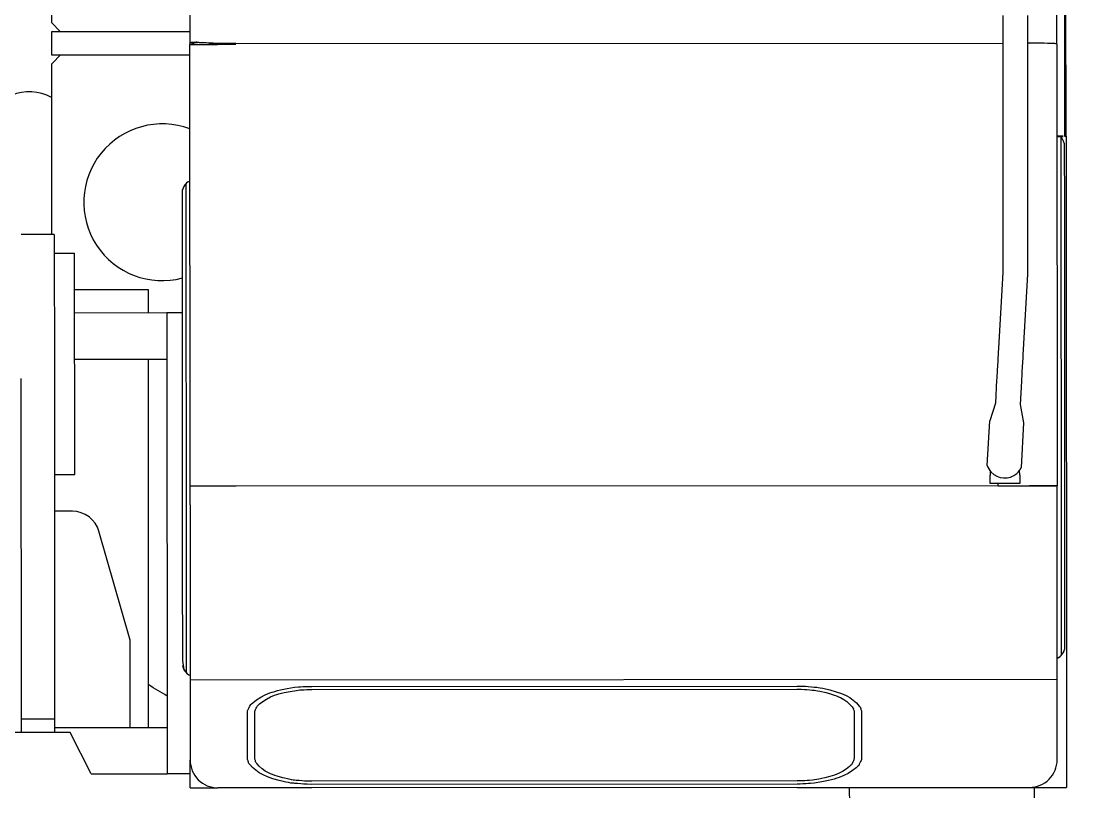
# Model space of a CAD drawing. Header units: millimetres. Extents: x -2078669 to -1085629, y -5987148 to 310365.
# Drawn here: x -1675435 to -1674278, y -653122 to -652287 of the extents above; entities that cross this region are included whole.
import ezdxf

# ---------------------------------------------------------------- set-up
doc = ezdxf.new("R2010")
doc.units = ezdxf.units.MM
doc.header["$LTSCALE"] = 500
doc.layers.add('D-BYP-STR8', color=5, linetype='Continuous', lineweight=25)
doc.layers.add('D-BYP-STRB', color=5, linetype='Continuous', lineweight=25)

msp = doc.modelspace()

# ---------------------------------------------------------------- linework, layer by layer
at = {"layer": 'D-BYP-STR8'}
msp.add_circle((-1675490.1, -653805.4), 16000, dxfattribs=at)
at = {"layer": 'D-BYP-STRB', "linetype": 'Continuous'}
for p, q in [((-1674304.9, -651450.9), (-1674304.4, -652406.5)), ((-1674302.8, -652406.5), (-1674303.3, -651450.9)), ((-1675253.3, -651474.7), (-1675252.8, -652311)), ((-1674312.8, -652311.6), (-1674313.3, -651475.3)), ((-1675402.9, -652182.6), (-1675402.8, -652288.3)), ((-1675392.8, -652298.3), (-1675402.8, -652288.3)), ((-1674371.4, -652280.5), (-1674371.4, -652306.1)), ((-1674344.2, -652306.1), (-1674344.2, -652280.5)), ((-1675252.8, -652298.2), (-1675402.8, -652298.3)), ((-1675402.8, -652298.3), (-1675402.8, -652323.3)), ((-1675252.8, -652311), (-1675252.3, -652310.4)), ((-1675252.8, -652311), (-1675252.8, -652312.2)), ((-1675252.5, -652791.2), (-1675252.8, -652312.2)), ((-1675252.8, -652312.2), (-1675222.8, -652312.2)), ((-1675252.3, -652310.4), (-1675251.7, -652310)), ((-1675251.7, -652310), (-1675251, -652309.7)), ((-1675251, -652309.7), (-1675250.2, -652309.5)), ((-1675250, -652310.8), (-1675250.5, -652311)), ((-1675250.5, -652312.2), (-1675250.5, -652311)), ((-1675248.5, -652311.8), (-1675250.5, -652311.8)), ((-1675250.2, -652309.5), (-1675249, -652309.4)), ((-1675249.4, -652310.6), (-1675250, -652310.8)), ((-1675248.7, -652310.4), (-1675249.4, -652310.6)), ((-1675249, -652309.4), (-1675247.6, -652309.4)), ((-1675248.1, -652310.2), (-1675248.7, -652310.4)), ((-1675248.5, -652312.2), (-1675248.5, -652311.8)), ((-1675245.7, -652312.2), (-1675248.5, -652312.2)), ((-1675247.4, -652310.1), (-1675248.1, -652310.2)), ((-1675247.6, -652309.4), (-1675245.8, -652309.5)), ((-1675246.8, -652309.9), (-1675247.4, -652310.1)), ((-1675246.2, -652309.7), (-1675246.8, -652309.9)), ((-1675245.8, -652309.6), (-1675246.2, -652309.7)), ((-1675245.2, -652309.4), (-1675245.8, -652309.6)), ((-1675245.8, -652309.5), (-1675243.1, -652309.7)), ((-1675244.5, -652312.2), (-1675245.7, -652312.2)), ((-1675245.7, -652312.2), (-1675245.7, -652312.2)), ((-1675245.7, -652312.2), (-1675245.7, -652312.2)), ((-1675245.7, -652312.2), (-1675245.7, -652312.2)), ((-1675245.7, -652312.2), (-1675245.7, -652312.2)), ((-1675245.7, -652312.2), (-1675245.7, -652312.2)), ((-1675245.7, -652312.2), (-1675245.7, -652312.2)), ((-1675245.7, -652312.2), (-1675245.7, -652312.2)), ((-1675245.7, -652312.2), (-1675245.7, -652312.2)), ((-1675245.7, -652312.2), (-1675245.7, -652312.2)), ((-1675245.7, -652312.2), (-1675245.7, -652312.2)), ((-1675245.7, -652312.2), (-1675245.7, -652312.2)), ((-1675245.7, -652312.2), (-1675245.7, -652312.2)), ((-1675245.7, -652312.2), (-1675245.7, -652312.2)), ((-1675245.7, -652312.2), (-1675245.7, -652312.2)), ((-1675245.7, -652312.2), (-1675245.7, -652312.2)), ((-1675245.7, -652312.2), (-1675245.7, -652312.2)), ((-1675245.5, -652309.6), (-1675245.2, -652309.4)), ((-1675244.5, -652312.2), (-1675244.5, -652312.2)), ((-1675244.5, -652312.2), (-1675244.5, -652312.2)), ((-1675243.1, -652309.7), (-1675242.7, -652309.8)), ((-1675242.9, -652309.7), (-1675242.7, -652309.8)), ((-1675242.7, -652309.8), (-1675237.9, -652310.1)), ((-1675242.7, -652309.8), (-1675242.5, -652309.8)), ((-1675242.5, -652309.8), (-1675242.3, -652309.8)), ((-1675242.3, -652309.8), (-1675242.1, -652309.8)), ((-1675242.1, -652309.8), (-1675241.8, -652309.8)), ((-1675241.8, -652309.8), (-1675241.6, -652309.8)), ((-1675241.6, -652309.8), (-1675241.3, -652309.8)), ((-1675241.3, -652309.8), (-1675241, -652309.9)), ((-1675241, -652309.9), (-1675240.7, -652309.9)), ((-1675240.7, -652309.9), (-1675240.4, -652309.9)), ((-1675240.4, -652309.9), (-1675240.1, -652309.9)), ((-1675240.1, -652309.9), (-1675239.9, -652309.9)), ((-1675239.9, -652309.9), (-1675239.6, -652310)), ((-1675239.6, -652310), (-1675239.4, -652310)), ((-1675239.4, -652310), (-1675239.2, -652310)), ((-1675239.2, -652310), (-1675239, -652310)), ((-1675235, -652310.4), (-1675239, -652310)), ((-1675237.9, -652310.1), (-1675233.3, -652310.4)), ((-1675231.4, -652310.6), (-1675235, -652310.4)), ((-1675233.3, -652310.4), (-1675231.9, -652310.5)), ((-1675231.9, -652310.5), (-1675230.4, -652310.6)), ((-1675227.5, -652310.8), (-1675231.4, -652310.6)), ((-1675230.4, -652310.6), (-1675228.9, -652310.7)), ((-1675228.9, -652310.7), (-1675227.5, -652310.7)), ((-1675227.5, -652310.7), (-1675226.1, -652310.8)), ((-1675222.8, -652311.1), (-1675227.5, -652310.8)), ((-1675226.1, -652310.8), (-1675224.9, -652310.8)), ((-1675224.9, -652310.8), (-1675223.8, -652310.9)), ((-1675223.8, -652310.9), (-1675222.8, -652310.9)), ((-1675202.8, -652310.9), (-1675222.8, -652310.9)), ((-1675202.8, -652311.1), (-1675222.8, -652311.1)), ((-1675202.8, -652312.2), (-1675222.8, -652312.2)), ((-1675216.4, -652311.1), (-1675216.4, -652311.4)), ((-1675216.4, -652311.4), (-1675216.4, -652312.2)), ((-1675216.4, -652311.4), (-1675214.8, -652311.4)), ((-1675214.8, -652311.4), (-1675214.8, -652311.1)), ((-1675214.8, -652312.2), (-1675214.8, -652311.4)), ((-1675210.3, -652312.2), (-1675210.3, -652311.1)), ((-1675202.8, -652311.2), (-1674371.4, -652310.7)), ((-1674371.4, -652306.1), (-1674371.4, -652306.3)), ((-1674371.4, -652306.3), (-1674371.4, -652306.5)), ((-1674371.4, -652306.5), (-1674371.4, -652306.7)), ((-1674371.4, -652306.7), (-1674371.4, -652307)), ((-1674371.4, -652307), (-1674371.4, -652307.2)), ((-1674371.4, -652307.2), (-1674371.4, -652307.5)), ((-1674371.4, -652307.5), (-1674371.4, -652307.8)), ((-1674371.4, -652307.8), (-1674371.4, -652308.1)), ((-1674371.4, -652308.1), (-1674371.4, -652308.4)), ((-1674371.4, -652308.4), (-1674371.4, -652308.7)), ((-1674371.4, -652308.7), (-1674371.4, -652309)), ((-1674371.4, -652309), (-1674371.4, -652309.2)), ((-1674371.4, -652309.2), (-1674371.4, -652309.5)), ((-1674371.4, -652309.5), (-1674371.4, -652309.7)), ((-1674371.4, -652309.7), (-1674371.4, -652309.9)), ((-1674371.4, -652309.9), (-1674371.4, -652310.1)), ((-1674371.4, -652310.1), (-1674371.4, -652320.4)), ((-1674344.2, -652306.3), (-1674344.2, -652306.1)), ((-1674344.2, -652306.5), (-1674344.2, -652306.3)), ((-1674344.2, -652306.7), (-1674344.2, -652306.5)), ((-1674344.2, -652307), (-1674344.2, -652306.7)), ((-1674344.2, -652307.2), (-1674344.2, -652307)), ((-1674344.2, -652307.5), (-1674344.2, -652307.2)), ((-1674344.2, -652307.8), (-1674344.2, -652307.5)), ((-1674344.2, -652308.1), (-1674344.2, -652307.8)), ((-1674344.2, -652308.4), (-1674344.2, -652308.1)), ((-1674344.2, -652308.7), (-1674344.2, -652308.4)), ((-1674344.2, -652308.9), (-1674344.2, -652308.7)), ((-1674344.2, -652309.2), (-1674344.2, -652308.9)), ((-1674344.2, -652309.5), (-1674344.2, -652309.2)), ((-1674344.2, -652309.7), (-1674344.2, -652309.5)), ((-1674344.2, -652309.9), (-1674344.2, -652309.7)), ((-1674344.2, -652310), (-1674344.2, -652309.9)), ((-1674344.2, -652320.4), (-1674344.2, -652310)), ((-1674344.2, -652310.1), (-1674342.8, -652310.7)), ((-1674344.2, -652310.1), (-1674344.2, -652310.1)), ((-1674342.3, -652310.7), (-1674342.8, -652310.7)), ((-1674341.6, -652310.7), (-1674342.3, -652310.7)), ((-1674340.9, -652310.7), (-1674341.6, -652310.7)), ((-1674340.2, -652310.7), (-1674340.9, -652310.7)), ((-1674339.5, -652310.7), (-1674340.2, -652310.7)), ((-1674338.7, -652310.7), (-1674339.5, -652310.7)), ((-1674338, -652310.7), (-1674338.7, -652310.7)), ((-1674337.3, -652310.7), (-1674338, -652310.7)), ((-1674336.8, -652310.7), (-1674337.3, -652310.7)), ((-1674336.3, -652310.7), (-1674336.8, -652310.7)), ((-1674335.8, -652310.7), (-1674336.3, -652310.7)), ((-1674335.3, -652310.7), (-1674335.8, -652310.7)), ((-1674334.9, -652310.7), (-1674335.3, -652310.7)), ((-1674334.4, -652310.7), (-1674334.9, -652310.7)), ((-1674333.8, -652310.7), (-1674334.4, -652310.7)), ((-1674333.2, -652310.7), (-1674333.8, -652310.7)), ((-1674332.4, -652310.7), (-1674333.2, -652310.7)), ((-1674331.6, -652310.7), (-1674332.4, -652310.7)), ((-1674330.7, -652310.8), (-1674331.6, -652310.7)), ((-1674329.8, -652310.8), (-1674330.7, -652310.8)), ((-1674328.9, -652310.8), (-1674329.8, -652310.8)), ((-1674328, -652310.8), (-1674328.9, -652310.8)), ((-1674327.2, -652310.8), (-1674328, -652310.8)), ((-1674326.4, -652310.8), (-1674327.2, -652310.8)), ((-1674322.9, -652310.9), (-1674326.4, -652310.8)), ((-1674322.7, -652310.9), (-1674322.9, -652310.9)), ((-1674322.4, -652310.9), (-1674322.7, -652310.9)), ((-1674319.5, -652311), (-1674322.4, -652310.9)), ((-1674319.1, -652311), (-1674319.5, -652311)), ((-1674318.6, -652311), (-1674319.1, -652311)), ((-1674318.2, -652311.1), (-1674318.6, -652311)), ((-1674317.8, -652311.1), (-1674318.2, -652311.1)), ((-1674317.3, -652311.1), (-1674317.8, -652311.1)), ((-1674316.9, -652311.1), (-1674317.3, -652311.1)), ((-1674316.5, -652311.1), (-1674316.9, -652311.1)), ((-1674316.2, -652311.2), (-1674316.5, -652311.1)), ((-1674314.8, -652311.2), (-1674316.2, -652311.2)), ((-1674314, -652311.3), (-1674314.8, -652311.2)), ((-1674313.4, -652311.4), (-1674314, -652311.3)), ((-1674312.8, -652311.6), (-1674313.4, -652311.4)), ((-1674312.8, -652311.6), (-1674312.5, -652790.7)), ((-1675402.8, -652323.3), (-1675252.8, -652323.2)), ((-1675401.8, -652332.3), (-1675392.8, -652323.3)), ((-1674371.4, -652320.4), (-1674371.4, -652332.7)), ((-1674344.2, -652332.7), (-1674344.2, -652320.4)), ((-1675402.8, -652333.3), (-1675401.8, -652332.3)), ((-1675402.8, -652333.3), (-1675402.7, -652518.3)), ((-1674371.4, -652332.7), (-1674371.4, -652346.8)), ((-1674344.2, -652346.8), (-1674344.2, -652332.7)), ((-1674371.4, -652346.8), (-1674371.4, -652362.4)), ((-1674344.2, -652362.3), (-1674344.2, -652346.8)), ((-1674371.4, -652362.4), (-1674371.4, -652379)), ((-1674344.2, -652379), (-1674344.2, -652362.3)), ((-1674371.4, -652379), (-1674371.4, -652396.6)), ((-1674344.2, -652396.6), (-1674344.2, -652379)), ((-1674371.4, -652396.6), (-1674371.4, -652414.7)), ((-1674344.2, -652414.7), (-1674344.2, -652396.6)), ((-1674304.4, -652406.5), (-1674304.4, -652411.5)), ((-1674302.8, -652406.5), (-1674304.4, -652406.5)), ((-1674302.8, -652411.5), (-1674302.8, -652406.5)), ((-1674371.4, -652414.7), (-1674371.3, -652433.1)), ((-1674344.1, -652433.1), (-1674344.2, -652414.7)), ((-1674306, -652411.6), (-1674312.8, -652411.6)), ((-1674312.8, -652411.7), (-1674306, -652411.7)), ((-1674309.3, -652411.7), (-1674309.4, -652411.7)), ((-1674309.3, -652411.8), (-1674309.3, -652411.7)), ((-1674309.2, -652411.8), (-1674309.3, -652411.8)), ((-1674309.2, -652411.9), (-1674309.2, -652411.8)), ((-1674309.1, -652411.9), (-1674309.2, -652411.9)), ((-1674309, -652412), (-1674309.1, -652411.9)), ((-1674308.9, -652412.1), (-1674309, -652412)), ((-1674308.9, -652412.2), (-1674308.9, -652412.1)), ((-1674308.8, -652412.2), (-1674308.9, -652412.2)), ((-1674308.7, -652412.3), (-1674308.8, -652412.2)), ((-1674308.7, -652412.4), (-1674308.7, -652412.3)), ((-1674308.6, -652412.5), (-1674308.7, -652412.4)), ((-1674308.5, -652412.5), (-1674308.6, -652412.5)), ((-1674308.5, -652412.6), (-1674308.5, -652412.5)), ((-1674308.4, -652412.6), (-1674308.5, -652412.6)), ((-1674308.4, -652412.7), (-1674308.4, -652412.6)), ((-1674308.4, -652412.7), (-1674308.4, -652412.7)), ((-1674307.7, -652413.4), (-1674308.4, -652412.7)), ((-1674308.4, -652412.7), (-1674308.4, -652489.7)), ((-1674307.7, -652413.5), (-1674308.4, -652412.7)), ((-1674307.2, -652414.1), (-1674307.7, -652413.4)), ((-1674307.1, -652414.3), (-1674307.7, -652413.5)), ((-1674306.7, -652414.8), (-1674307.2, -652414.1)), ((-1674306.6, -652415), (-1674307.1, -652414.3)), ((-1674306.1, -652415.7), (-1674306.7, -652414.8)), ((-1674306.1, -652415.7), (-1674306.6, -652415)), ((-1674305.7, -652416.4), (-1674306.1, -652415.7)), ((-1674305.4, -652417.2), (-1674305.7, -652416.4)), ((-1674305, -652418.1), (-1674305.4, -652417.2)), ((-1674304.7, -652419.2), (-1674305, -652418.1)), ((-1674304.4, -652411.5), (-1674304.4, -652411.6)), ((-1674304.4, -652411.5), (-1674302.8, -652411.5)), ((-1674302.8, -652411.6), (-1674302.8, -652411.5)), ((-1674302.8, -652411.6), (-1674302.4, -653117.7)), ((-1674304.7, -652419.2), (-1674304.6, -652489.7)), ((-1674371.3, -652433.1), (-1674371.3, -652451.5)), ((-1674344.1, -652451.5), (-1674344.1, -652433.1)), ((-1674371.3, -652451.5), (-1674371.3, -652469.7)), ((-1674344.1, -652469.6), (-1674344.1, -652451.5)), ((-1675257.8, -652464.1), (-1675258.4, -652464.8)), ((-1675257.1, -652463.3), (-1675257.8, -652464.1)), ((-1675256.1, -652462.2), (-1675257.1, -652463.3)), ((-1675257.1, -652463.3), (-1675257, -652540.2)), ((-1675255.6, -652461.8), (-1675256.1, -652462.2)), ((-1675255.1, -652461.5), (-1675255.6, -652461.8)), ((-1675254.6, -652461.2), (-1675255.1, -652461.5)), ((-1675254.1, -652461), (-1675254.6, -652461.2)), ((-1675252.7, -652460.5), (-1675254.1, -652461)), ((-1675260.4, -652468.7), (-1675260.8, -652469.8)), ((-1675260.7, -652540.2), (-1675260.8, -652469.8)), ((-1675260.1, -652467.8), (-1675260.4, -652468.7)), ((-1675259.7, -652467), (-1675260.1, -652467.8)), ((-1675259.3, -652466.3), (-1675259.7, -652467)), ((-1675258.9, -652465.6), (-1675259.3, -652466.3)), ((-1675258.4, -652464.8), (-1675258.9, -652465.6)), ((-1674371.3, -652469.7), (-1674371.3, -652487.2)), ((-1674344.1, -652487.2), (-1674344.1, -652469.6)), ((-1674371.3, -652487.2), (-1674371.3, -652503.9)), ((-1674344.1, -652503.9), (-1674344.1, -652487.2)), ((-1674308.4, -652489.7), (-1674308.2, -652816.6)), ((-1674304.6, -652489.7), (-1674304.5, -652816.6)), ((-1674371.3, -652503.9), (-1674371.3, -652519.4)), ((-1674344.1, -652519.4), (-1674344.1, -652503.9)), ((-1675399.7, -652518.3), (-1675435.7, -652518.3)), ((-1675399.7, -652518.3), (-1675399.6, -652674.2)), ((-1674371.3, -652519.4), (-1674371.3, -652533.5)), ((-1674344.1, -652533.5), (-1674344.1, -652519.4)), ((-1674371.3, -652533.5), (-1674371.3, -652545.9)), ((-1674344.1, -652545.8), (-1674344.1, -652533.5)), ((-1675399.7, -652538.3), (-1675377.7, -652538.3)), ((-1675377.5, -652778.3), (-1675377.7, -652538.3)), ((-1675260.6, -652817), (-1675260.7, -652540.2)), ((-1675257, -652540.2), (-1675256.9, -652817)), ((-1674371.3, -652545.9), (-1674371.3, -652556.2)), ((-1674371.3, -652556.2), (-1674371.3, -652556.3)), ((-1674371.3, -652556.3), (-1674371.3, -652556.5)), ((-1674371.3, -652556.5), (-1674371.3, -652556.7)), ((-1674371.3, -652556.7), (-1674371.3, -652556.9)), ((-1674371.3, -652556.9), (-1674371.3, -652557.1)), ((-1674371.3, -652557.1), (-1674371.3, -652557.3)), ((-1674371.3, -652557.3), (-1674371.3, -652557.6)), ((-1674344.1, -652556.2), (-1674344.1, -652545.8)), ((-1674344.1, -652556.4), (-1674344.1, -652556.2)), ((-1674344.1, -652556.6), (-1674344.1, -652556.4)), ((-1674344.1, -652556.9), (-1674344.1, -652556.6)), ((-1674344.1, -652557.2), (-1674344.1, -652556.9)), ((-1674344.1, -652557.5), (-1674344.1, -652557.2)), ((-1674371.4, -652559.4), (-1674376, -652641.5)), ((-1674371.3, -652559.1), (-1674371.4, -652559.3)), ((-1674371.4, -652559.3), (-1674371.4, -652559.4)), ((-1674371.3, -652557.6), (-1674371.3, -652557.8)), ((-1674371.3, -652557.8), (-1674371.3, -652558)), ((-1674371.3, -652558), (-1674371.3, -652558.3)), ((-1674371.3, -652558.3), (-1674371.3, -652558.5)), ((-1674371.3, -652558.5), (-1674371.3, -652558.7)), ((-1674371.3, -652558.7), (-1674371.3, -652558.9)), ((-1674371.3, -652558.9), (-1674371.3, -652559.1)), ((-1674348.9, -652643), (-1674344.2, -652561)), ((-1674344.2, -652560), (-1674344.1, -652559.6)), ((-1674344.2, -652560.3), (-1674344.2, -652560)), ((-1674344.2, -652560.5), (-1674344.2, -652560.3)), ((-1674344.2, -652560.8), (-1674344.2, -652560.5)), ((-1674344.2, -652561), (-1674344.2, -652560.8)), ((-1674344.1, -652557.9), (-1674344.1, -652557.5)), ((-1674344.1, -652558.2), (-1674344.1, -652557.9)), ((-1674344.1, -652558.6), (-1674344.1, -652558.2)), ((-1674344.1, -652558.9), (-1674344.1, -652558.6)), ((-1674344.1, -652559.3), (-1674344.1, -652558.9)), ((-1674344.1, -652559.6), (-1674344.1, -652559.3)), ((-1675297.7, -652578.2), (-1675377.7, -652578.3)), ((-1675297.6, -652603.2), (-1675297.7, -652578.2)), ((-1675277.6, -652603.2), (-1675377.6, -652603.3)), ((-1675260.7, -652603.2), (-1675277.6, -652603.2)), ((-1675277.6, -652603.2), (-1675277.4, -653103.2)), ((-1674376.5, -652649.1), (-1674376.6, -652651.5)), ((-1674376.3, -652646.9), (-1674376.5, -652649.1)), ((-1674376.2, -652644.8), (-1674376.3, -652646.9)), ((-1674376.1, -652643), (-1674376.2, -652644.8)), ((-1674376, -652641.5), (-1674376.1, -652643)), ((-1674349.3, -652650.6), (-1674349.2, -652648.4)), ((-1674349.2, -652648.4), (-1674349.1, -652646.4)), ((-1674349.1, -652646.4), (-1674349, -652644.5)), ((-1674349, -652644.5), (-1674348.9, -652643)), ((-1675377.6, -652653.3), (-1675277.6, -652653.2)), ((-1675297.4, -653053.2), (-1675297.6, -652653.2)), ((-1674377, -652659.1), (-1674377.2, -652661.7)), ((-1674376.9, -652656.6), (-1674377, -652659.1)), ((-1674376.7, -652654), (-1674376.9, -652656.6)), ((-1674376.6, -652651.5), (-1674376.7, -652654)), ((-1674350, -652663.2), (-1674349.9, -652660.7)), ((-1674349.9, -652660.7), (-1674349.7, -652658.1)), ((-1674349.7, -652658.1), (-1674349.6, -652655.5)), ((-1674349.6, -652655.5), (-1674349.4, -652653)), ((-1674349.4, -652653), (-1674349.3, -652650.6)), ((-1674377.8, -652672.7), (-1674377.9, -652674.3)), ((-1674377.7, -652670.8), (-1674377.8, -652672.7)), ((-1674377.6, -652668.7), (-1674377.7, -652670.8)), ((-1674377.5, -652666.5), (-1674377.6, -652668.7)), ((-1674377.3, -652664.1), (-1674377.5, -652666.5)), ((-1674377.2, -652661.7), (-1674377.3, -652664.1)), ((-1674350.7, -652674.2), (-1674350.5, -652672.3)), ((-1674350.5, -652672.3), (-1674350.4, -652670.3)), ((-1674350.4, -652670.3), (-1674350.3, -652668)), ((-1674350.3, -652668), (-1674350.2, -652665.7)), ((-1674350.2, -652665.7), (-1674350, -652663.2)), ((-1675435.4, -653043.3), (-1675435.6, -652674.3)), ((-1675399.6, -652674.2), (-1675399.4, -653043.3)), ((-1674378, -652675.6), (-1674379.4, -652701.1)), ((-1674377.9, -652674.3), (-1674378, -652675.6)), ((-1674352.3, -652702.6), (-1674350.8, -652677.2)), ((-1674350.8, -652677.2), (-1674350.7, -652675.8)), ((-1674350.7, -652675.8), (-1674350.7, -652674.2)), ((-1674379.4, -652701.1), (-1674385.4, -652720.4)), ((-1674348.5, -652722.5), (-1674352.3, -652702.6)), ((-1674388.2, -652768.7), (-1674385.4, -652720.4)), ((-1674351.2, -652770.8), (-1674348.5, -652722.5)), ((-1674385, -652774.5), (-1674385, -652779.2)), ((-1674353, -652779.2), (-1674353.1, -652773.9)), ((-1675399.5, -652778.3), (-1675377.5, -652778.3)), ((-1674385, -652788.2), (-1674385, -652779.2)), ((-1674353, -652788.2), (-1674385, -652788.2)), ((-1674376.5, -652790.7), (-1674376.5, -652788.2)), ((-1674353, -652779.2), (-1674353, -652788.2)), ((-1675252.5, -652811.2), (-1675252.5, -652791.2)), ((-1675222.5, -652791.2), (-1675252.5, -652791.2)), ((-1675202.5, -652791.2), (-1675222.5, -652791.2)), ((-1674342.5, -652790.7), (-1675202.5, -652791.2)), ((-1674376.5, -652790.7), (-1674342.5, -652790.7)), ((-1674342.5, -652790.7), (-1674328.2, -652790.7)), ((-1674312.5, -652790.7), (-1674342.5, -652790.7)), ((-1674328.2, -652790.7), (-1674312.5, -652790.7)), ((-1674314.8, -652790.7), (-1674314.8, -652790.7)), ((-1674312.5, -652802.9), (-1674312.5, -652790.7)), ((-1674312.5, -652790.7), (-1674312.5, -652790.7)), ((-1675252.5, -652811.2), (-1675252.4, -652965.3)), ((-1674312.5, -652810.7), (-1674312.5, -652802.9)), ((-1674312.4, -652964.8), (-1674312.5, -652810.7)), ((-1675380.2, -652818.3), (-1675399.5, -652818.3)), ((-1675260.6, -652880.9), (-1675260.6, -652817)), ((-1675256.9, -652817), (-1675256.8, -652886.8)), ((-1674308.2, -652816.6), (-1674308.1, -652886.3)), ((-1674304.5, -652816.6), (-1674304.4, -652880.4)), ((-1675317.4, -652958.2), (-1675351.3, -652840)), ((-1675260.5, -652980.1), (-1675260.6, -652880.9)), ((-1674304.4, -652880.4), (-1674304.4, -652961.5)), ((-1675256.8, -652886.8), (-1675256.8, -652986)), ((-1674308.1, -652886.3), (-1674308.1, -652967.4)), ((-1675317.4, -653053.2), (-1675317.4, -652958.2)), ((-1674304.4, -652961.5), (-1674304.4, -652968.1)), ((-1675252.4, -652965.3), (-1675252.4, -652973.8)), ((-1675252.4, -652973.8), (-1675252.4, -653088.2)), ((-1674312.4, -652973.2), (-1674312.4, -652964.8)), ((-1674312.4, -653087.7), (-1674312.4, -652973.2)), ((-1674308.1, -652967.4), (-1674308.1, -652974.6)), ((-1674308.1, -652974.6), (-1674307.4, -652973.8)), ((-1674307.4, -652973.8), (-1674306.8, -652973.1)), ((-1674306.8, -652973.1), (-1674306.3, -652972.3)), ((-1674306.3, -652972.3), (-1674305.8, -652971.6)), ((-1674305.8, -652971.6), (-1674305.4, -652970.9)), ((-1674305.4, -652970.9), (-1674305.1, -652970.1)), ((-1674305.1, -652970.1), (-1674304.7, -652969.2)), ((-1674304.7, -652969.2), (-1674304.4, -652968.1)), ((-1675259, -652990.2), (-1675260.5, -652980.1)), ((-1675260.5, -652985.2), (-1675260.5, -652986.4)), ((-1674312.4, -652977.3), (-1674311.7, -652977.1)), ((-1674312.4, -652977.4), (-1674311.3, -652977.1)), ((-1674311.7, -652977.1), (-1674311.1, -652976.9)), ((-1674311.3, -652977.1), (-1674310.6, -652976.9)), ((-1674311.1, -652976.9), (-1674310.5, -652976.6)), ((-1674310.6, -652976.9), (-1674310.3, -652976.7)), ((-1674310.5, -652976.6), (-1674310, -652976.4)), ((-1674310.3, -652976.7), (-1674310.3, -652976.6)), ((-1674310.3, -652976.7), (-1674310.3, -652976.7)), ((-1674310, -652976.4), (-1674309.6, -652976)), ((-1674309.6, -652976), (-1674309.1, -652975.6)), ((-1674309.1, -652975.6), (-1674308.6, -652975.2)), ((-1674308.6, -652975.2), (-1674308.1, -652974.6)), ((-1675260.5, -652986.7), (-1675260.5, -652986.4)), ((-1675259.1, -652990.2), (-1675259.2, -652990.2)), ((-1675259.2, -652990.2), (-1675258.9, -652990.6)), ((-1675259, -652990.2), (-1675259.1, -652990.2)), ((-1675258.9, -652990.6), (-1675258.7, -652990.9)), ((-1675258.7, -652990.9), (-1675258.4, -652991.2)), ((-1675258.4, -652991.2), (-1675258.1, -652991.5)), ((-1675258.1, -652991.5), (-1675257.9, -652991.9)), ((-1675257.9, -652991.9), (-1675257.6, -652992.3)), ((-1675257.6, -652992.3), (-1675257.3, -652992.6)), ((-1675257.3, -652992.6), (-1675257, -652992.9)), ((-1675257, -652992.9), (-1675256.8, -652993.2)), ((-1675256.8, -652986), (-1675256.8, -652993.2)), ((-1675256.8, -652993.2), (-1675255.8, -652994.2)), ((-1675256.8, -652993.2), (-1675256.7, -652993.3)), ((-1675256.7, -652993.3), (-1675256.7, -652993.3)), ((-1675256.7, -652993.3), (-1675256.6, -652993.4)), ((-1675256.6, -652993.4), (-1675256.6, -652993.5)), ((-1675256.6, -652993.5), (-1675256.5, -652993.5)), ((-1675256.5, -652993.5), (-1675256.4, -652993.6)), ((-1675256.4, -652993.6), (-1675256.4, -652993.7)), ((-1675256.4, -652993.7), (-1675256.3, -652993.8)), ((-1675256.3, -652993.8), (-1675256.2, -652993.8)), ((-1675256.2, -652993.8), (-1675256.2, -652993.9)), ((-1675256.2, -652993.9), (-1675256.1, -652994)), ((-1675256.1, -652994), (-1675256, -652994)), ((-1675256, -652994), (-1675255.9, -652994.1)), ((-1675255.9, -652994.1), (-1675255.9, -652994.2)), ((-1675255.9, -652994.2), (-1675255.8, -652994.2)), ((-1675255.8, -652994.2), (-1675255.3, -652994.6)), ((-1675255.8, -652994.2), (-1675255.8, -652994.3)), ((-1675255.3, -652994.6), (-1675254.8, -652995)), ((-1675254.8, -652995), (-1675254.3, -652995.3)), ((-1675254.3, -652995.3), (-1675253.8, -652995.5)), ((-1675253.8, -652995.5), (-1675252.4, -652996)), ((-1675252.4, -653001), (-1674312.4, -653000.4)), ((-1675135, -653008.7), (-1675134, -653008.6)), ((-1675134, -653008.6), (-1675133.3, -653008.6)), ((-1675133.3, -653008.6), (-1675132.8, -653008.6)), ((-1675132.8, -653008.6), (-1675129.9, -653008.5)), ((-1675129.9, -653008.5), (-1675126.5, -653008.3)), ((-1675126.5, -653008.3), (-1675123.7, -653008.2)), ((-1675123.7, -653008.2), (-1675120.4, -653008.2)), ((-1675120.4, -653008.2), (-1674594.4, -653007.9)), ((-1674594.4, -653007.9), (-1674589.4, -653007.9)), ((-1674589.4, -653007.9), (-1674585.2, -653008.1)), ((-1674585.2, -653008.1), (-1674582.4, -653008.3)), ((-1674582.4, -653008.3), (-1674578.7, -653008.7)), ((-1674578.7, -653008.7), (-1674575.8, -653008.9)), ((-1675180.4, -653022.7), (-1675175.8, -653019.9)), ((-1675175.8, -653019.9), (-1675171, -653017.4)), ((-1675171, -653017.4), (-1675166.1, -653015.3)), ((-1675169.5, -653021.9), (-1675165.3, -653019.7)), ((-1675166.1, -653015.3), (-1675163.5, -653014.5)), ((-1675165.3, -653019.7), (-1675160.9, -653017.9)), ((-1675163.5, -653014.5), (-1675160.7, -653013.6)), ((-1675160.9, -653017.9), (-1675158.6, -653017.1)), ((-1675160.7, -653013.6), (-1675157.6, -653012.8)), ((-1675158.6, -653017.1), (-1675156.1, -653016.4)), ((-1675157.6, -653012.8), (-1675154.3, -653012)), ((-1675156.1, -653016.4), (-1675150.5, -653015)), ((-1675154.3, -653012), (-1675147.1, -653010.6)), ((-1675150.5, -653015), (-1675144.1, -653013.7)), ((-1675147.1, -653010.6), (-1675139.1, -653009.2)), ((-1675144.1, -653013.7), (-1675137, -653012.5)), ((-1675139.1, -653009.2), (-1675135, -653008.7)), ((-1675137, -653012.5), (-1675133.4, -653012)), ((-1675133.4, -653012), (-1675132.5, -653011.9)), ((-1675132.5, -653011.9), (-1675131.8, -653012)), ((-1675131.8, -653012), (-1675131.4, -653012)), ((-1675131.4, -653012), (-1675128.8, -653011.8)), ((-1675128.8, -653011.8), (-1675125.9, -653011.7)), ((-1675125.9, -653011.7), (-1675123.3, -653011.6)), ((-1675123.3, -653011.6), (-1675120.5, -653011.6)), ((-1675120.5, -653011.6), (-1674594.5, -653011.3)), ((-1674594.5, -653011.3), (-1674590, -653011.3)), ((-1674590, -653011.3), (-1674586.3, -653011.5)), ((-1674586.3, -653011.5), (-1674583.8, -653011.7)), ((-1674583.8, -653011.7), (-1674580.5, -653012)), ((-1674580.5, -653012), (-1674577.9, -653012.2)), ((-1674577.9, -653012.2), (-1674577.2, -653012.2)), ((-1674577.2, -653012.2), (-1674575.6, -653012.4)), ((-1674575.8, -653008.9), (-1674574.9, -653009)), ((-1674575.6, -653012.4), (-1674574, -653012.6)), ((-1674574.9, -653009), (-1674573.1, -653009.1)), ((-1674574, -653012.6), (-1674572.1, -653012.9)), ((-1674573.1, -653009.1), (-1674571.4, -653009.4)), ((-1674572.1, -653012.9), (-1674569.6, -653013.4)), ((-1674571.4, -653009.4), (-1674569.2, -653009.8)), ((-1674569.6, -653013.4), (-1674562.9, -653015)), ((-1674569.2, -653009.8), (-1674566.3, -653010.3)), ((-1674566.3, -653010.3), (-1674558.8, -653012.1)), ((-1674562.9, -653015), (-1674556.9, -653016.7)), ((-1674558.8, -653012.1), (-1674552, -653014)), ((-1674556.9, -653016.7), (-1674554.2, -653017.6)), ((-1674554.2, -653017.6), (-1674551.7, -653018.5)), ((-1674552, -653014), (-1674546.2, -653016)), ((-1674551.7, -653018.5), (-1674549.4, -653019.4)), ((-1674549.4, -653019.4), (-1674547.4, -653020.3)), ((-1674546.2, -653016), (-1674541.3, -653018.1)), ((-1674541.3, -653018.1), (-1674537.3, -653020.4)), ((-1675189.3, -653032.7), (-1675188.5, -653031.1)), ((-1675188.5, -653031.1), (-1675187.9, -653029.9)), ((-1675187.9, -653029.9), (-1675187.7, -653029.5)), ((-1675187.7, -653029.5), (-1675187.6, -653029.1)), ((-1675187.6, -653029.1), (-1675187.4, -653028.8)), ((-1675187.4, -653028.8), (-1675187.1, -653028.4)), ((-1675187.1, -653028.4), (-1675186.8, -653028)), ((-1675186.8, -653028), (-1675185.9, -653027.1)), ((-1675185.9, -653027.1), (-1675184.5, -653025.9)), ((-1675184.5, -653025.9), (-1675180.4, -653022.7)), ((-1675180.7, -653031.9), (-1675180.2, -653030.8)), ((-1675180.2, -653030.8), (-1675180.1, -653030.5)), ((-1675180.1, -653030.5), (-1675179.7, -653029.8)), ((-1675179.7, -653029.8), (-1675179.3, -653029.2)), ((-1675179.3, -653029.2), (-1675178.4, -653028.3)), ((-1675178.4, -653028.3), (-1675177.2, -653027.3)), ((-1675177.2, -653027.3), (-1675173.5, -653024.5)), ((-1675173.5, -653024.5), (-1675169.5, -653021.9)), ((-1674547.4, -653020.3), (-1674543.8, -653022.4)), ((-1674543.8, -653022.4), (-1674540.5, -653024.7)), ((-1674540.5, -653024.7), (-1674537.4, -653027.4)), ((-1674537.4, -653027.4), (-1674534.6, -653030.4)), ((-1674537.3, -653020.4), (-1674533.5, -653023.1)), ((-1674534.6, -653030.4), (-1674533.9, -653031.3)), ((-1674533.9, -653031.3), (-1674533.5, -653032)), ((-1674533.5, -653023.1), (-1674530, -653026.1)), ((-1674530, -653026.1), (-1674526.9, -653029.5)), ((-1674526.9, -653029.5), (-1674526.1, -653030.5)), ((-1674526.1, -653030.5), (-1674525.6, -653031.2)), ((-1674525.6, -653031.2), (-1674525.4, -653031.7)), ((-1674525.4, -653031.7), (-1674525.4, -653031.8)), ((-1675435.4, -653058.3), (-1675435.4, -653043.3)), ((-1675435.4, -653043.3), (-1675399.4, -653043.3)), ((-1675399.4, -653043.3), (-1675399.4, -653058.3)), ((-1675190.4, -653036.7), (-1675190.2, -653035.7)), ((-1675190.4, -653037.8), (-1675190.4, -653036.7)), ((-1675190.4, -653084.9), (-1675190.4, -653037.8)), ((-1675190.2, -653035.7), (-1675190.1, -653034.7)), ((-1675190.1, -653034.7), (-1675189.8, -653033.9)), ((-1675189.8, -653033.9), (-1675189.3, -653032.7)), ((-1675182.4, -653036.8), (-1675182.3, -653035.9)), ((-1675182.4, -653037.8), (-1675182.4, -653036.8)), ((-1675182.4, -653084.9), (-1675182.4, -653037.8)), ((-1675182.3, -653035.9), (-1675182.1, -653035.1)), ((-1675182.1, -653035.1), (-1675181.9, -653034.4)), ((-1675181.9, -653034.4), (-1675181.5, -653033.3)), ((-1675181.5, -653033.3), (-1675180.7, -653031.9)), ((-1674533.5, -653032), (-1674533.3, -653032.3)), ((-1674533.3, -653032.6), (-1674533.4, -653032.8)), ((-1674533.4, -653032.8), (-1674533.3, -653033.2)), ((-1674533.3, -653032.3), (-1674533.3, -653032.5)), ((-1674533.3, -653032.5), (-1674533.3, -653032.6)), ((-1674533.3, -653033.2), (-1674533, -653033.9)), ((-1674533, -653033.9), (-1674532.6, -653035.1)), ((-1674532.6, -653035.1), (-1674532.5, -653035.6)), ((-1674532.5, -653035.6), (-1674532.4, -653036.2)), ((-1674532.4, -653036.2), (-1674532.4, -653037.4)), ((-1674532.4, -653037.4), (-1674532.4, -653084.5)), ((-1674525.4, -653032), (-1674525.5, -653032.2)), ((-1674525.5, -653032.2), (-1674525.4, -653032.6)), ((-1674525.4, -653031.8), (-1674525.4, -653032)), ((-1674525.4, -653032.6), (-1674525.1, -653033.4)), ((-1674525.1, -653033.4), (-1674524.7, -653034.8)), ((-1674524.7, -653034.8), (-1674524.5, -653035.4)), ((-1674524.5, -653035.4), (-1674524.4, -653036)), ((-1674524.4, -653036), (-1674524.4, -653037.4)), ((-1674524.4, -653037.4), (-1674524.4, -653084.5)), ((-1675277.4, -653053.2), (-1675399.4, -653053.3)), ((-1675382.4, -653058.3), (-1675492.4, -653058.3)), ((-1675359.9, -653103.2), (-1675382.4, -653058.3)), ((-1675252.4, -653103.2), (-1675252.4, -653088.2)), ((-1675190.3, -653086.3), (-1675190.4, -653084.9)), ((-1675190.2, -653086.9), (-1675190.3, -653086.3)), ((-1675190.1, -653087.5), (-1675190.2, -653086.9)), ((-1675189.6, -653088.9), (-1675190.1, -653087.5)), ((-1675189.4, -653089.7), (-1675189.6, -653088.9)), ((-1675182.3, -653086.2), (-1675182.4, -653084.9)), ((-1675182.3, -653086.7), (-1675182.3, -653086.2)), ((-1675182.2, -653087.2), (-1675182.3, -653086.7)), ((-1675181.7, -653088.5), (-1675182.2, -653087.2)), ((-1675181.5, -653089.2), (-1675181.7, -653088.5)), ((-1675181.4, -653089.6), (-1675181.5, -653089.2)), ((-1675181.4, -653089.7), (-1675181.4, -653089.6)), ((-1674533.3, -653089), (-1674534, -653090.4)), ((-1674532.9, -653088), (-1674533.3, -653089)), ((-1674532.7, -653087.2), (-1674532.9, -653088)), ((-1674532.5, -653086.4), (-1674532.7, -653087.2)), ((-1674532.4, -653085.5), (-1674532.5, -653086.4)), ((-1674532.4, -653084.5), (-1674532.4, -653085.5)), ((-1674525.5, -653089.6), (-1674526.3, -653091.2)), ((-1674525, -653088.4), (-1674525.5, -653089.6)), ((-1674524.7, -653087.6), (-1674525, -653088.4)), ((-1674524.5, -653086.6), (-1674524.7, -653087.6)), ((-1674524.4, -653085.7), (-1674524.5, -653086.6)), ((-1674524.4, -653084.5), (-1674524.4, -653085.7)), ((-1675189.3, -653090.1), (-1675189.4, -653089.7)), ((-1675189.4, -653090.5), (-1675189.3, -653090.3)), ((-1675189.3, -653090.6), (-1675189.4, -653090.5)), ((-1675189.3, -653090.3), (-1675189.3, -653090.1)), ((-1675189.1, -653091.1), (-1675189.3, -653090.6)), ((-1675188.7, -653091.8), (-1675189.1, -653091.1)), ((-1675187.8, -653092.8), (-1675188.7, -653091.8)), ((-1675184.8, -653096.2), (-1675187.8, -653092.8)), ((-1675181.3, -653099.2), (-1675184.8, -653096.2)), ((-1675181.5, -653089.9), (-1675181.4, -653089.7)), ((-1675181.5, -653090), (-1675181.5, -653089.9)), ((-1675181.3, -653090.4), (-1675181.5, -653090)), ((-1675180.8, -653091), (-1675181.3, -653090.4)), ((-1675177.5, -653101.9), (-1675181.3, -653099.2)), ((-1675180.1, -653091.9), (-1675180.8, -653091)), ((-1675177.4, -653094.9), (-1675180.1, -653091.9)), ((-1675174.3, -653097.6), (-1675177.4, -653094.9)), ((-1675171, -653100), (-1675174.3, -653097.6)), ((-1675167.4, -653102), (-1675171, -653100)), ((-1674545.3, -653100.4), (-1674549.5, -653102.6)), ((-1674541.3, -653097.9), (-1674545.3, -653100.4)), ((-1674537.6, -653095.1), (-1674541.3, -653097.9)), ((-1674534.4, -653099.6), (-1674538.9, -653102.5)), ((-1674536.3, -653094), (-1674537.6, -653095.1)), ((-1674535.5, -653093.2), (-1674536.3, -653094)), ((-1674535, -653092.5), (-1674535.5, -653093.2)), ((-1674534.7, -653091.8), (-1674535, -653092.5)), ((-1674534.6, -653091.5), (-1674534.7, -653091.8)), ((-1674534, -653090.4), (-1674534.6, -653091.5)), ((-1674530.2, -653096.4), (-1674534.4, -653099.6)), ((-1674528.9, -653095.2), (-1674530.2, -653096.4)), ((-1674527.9, -653094.3), (-1674528.9, -653095.2)), ((-1674527.6, -653093.9), (-1674527.9, -653094.3)), ((-1674527.4, -653093.5), (-1674527.6, -653093.9)), ((-1674527.2, -653093.2), (-1674527.4, -653093.5)), ((-1674527, -653092.8), (-1674527.2, -653093.2)), ((-1674526.9, -653092.4), (-1674527, -653092.8)), ((-1674526.3, -653091.2), (-1674526.9, -653092.4)), ((-1675359.9, -653103.2), (-1675277.4, -653103.2)), ((-1675252.4, -653103.2), (-1675277.4, -653103.2)), ((-1675252.4, -653118.2), (-1675252.4, -653103.2)), ((-1675173.4, -653104.2), (-1675177.5, -653101.9)), ((-1675168.6, -653106.3), (-1675173.4, -653104.2)), ((-1675162.8, -653108.3), (-1675168.6, -653106.3)), ((-1675165.3, -653102.9), (-1675167.4, -653102)), ((-1675163.1, -653103.9), (-1675165.3, -653102.9)), ((-1675160.6, -653104.8), (-1675163.1, -653103.9)), ((-1675156, -653110.2), (-1675162.8, -653108.3)), ((-1675157.9, -653105.7), (-1675160.6, -653104.8)), ((-1675151.9, -653107.3), (-1675157.9, -653105.7)), ((-1675148.5, -653112), (-1675156, -653110.2)), ((-1675145.2, -653108.9), (-1675151.9, -653107.3)), ((-1675145.6, -653112.6), (-1675148.5, -653112)), ((-1675143.4, -653113), (-1675145.6, -653112.6)), ((-1675142.7, -653109.4), (-1675145.2, -653108.9)), ((-1675140.7, -653109.8), (-1675142.7, -653109.4)), ((-1675139.2, -653110), (-1675140.7, -653109.8)), ((-1675137.6, -653110.1), (-1675139.2, -653110)), ((-1675136.9, -653110.2), (-1675137.6, -653110.1)), ((-1675134.3, -653110.4), (-1675136.9, -653110.2)), ((-1675131, -653110.7), (-1675134.3, -653110.4)), ((-1675128.5, -653110.9), (-1675131, -653110.7)), ((-1675124.8, -653111), (-1675128.5, -653110.9)), ((-1675120.3, -653111.1), (-1675124.8, -653111)), ((-1674594.3, -653110.8), (-1675120.3, -653111.1)), ((-1674591.4, -653110.8), (-1674594.3, -653110.8)), ((-1674588.9, -653110.7), (-1674591.4, -653110.8)), ((-1674585.9, -653110.5), (-1674588.9, -653110.7)), ((-1674583.4, -653110.4), (-1674585.9, -653110.5)), ((-1674583, -653110.4), (-1674583.4, -653110.4)), ((-1674582.3, -653110.4), (-1674583, -653110.4)), ((-1674581.4, -653110.3), (-1674582.3, -653110.4)), ((-1674577.8, -653109.8), (-1674581.4, -653110.3)), ((-1674570.7, -653108.7), (-1674577.8, -653109.8)), ((-1674567.7, -653111.8), (-1674575.7, -653113.1)), ((-1674564.3, -653107.4), (-1674570.7, -653108.7)), ((-1674560.4, -653110.3), (-1674567.7, -653111.8)), ((-1674558.7, -653106), (-1674564.3, -653107.4)), ((-1674557.2, -653109.5), (-1674560.4, -653110.3)), ((-1674556.2, -653105.2), (-1674558.7, -653106)), ((-1674554.1, -653108.7), (-1674557.2, -653109.5)), ((-1674553.9, -653104.4), (-1674556.2, -653105.2)), ((-1674551.3, -653107.9), (-1674554.1, -653108.7)), ((-1674549.5, -653102.6), (-1674553.9, -653104.4)), ((-1674548.7, -653107), (-1674551.3, -653107.9)), ((-1674543.7, -653104.9), (-1674548.7, -653107)), ((-1674538.9, -653102.5), (-1674543.7, -653104.9)), ((-1675252.4, -653118.2), (-1675234.4, -653118.2)), ((-1675234.4, -653118.2), (-1675223, -653118.2)), ((-1675120.4, -653118.1), (-1675222.4, -653118.2)), ((-1675141.7, -653113.2), (-1675143.4, -653113)), ((-1675139.9, -653113.3), (-1675141.7, -653113.2)), ((-1675139, -653113.4), (-1675139.9, -653113.3)), ((-1675136.1, -653113.7), (-1675139, -653113.4)), ((-1675132.4, -653114), (-1675136.1, -653113.7)), ((-1675129.6, -653114.2), (-1675132.4, -653114)), ((-1675125.4, -653114.4), (-1675129.6, -653114.2)), ((-1675120.3, -653114.5), (-1675125.4, -653114.4)), ((-1674594.4, -653117.8), (-1675120.4, -653118.1)), ((-1674594.3, -653114.2), (-1675120.3, -653114.5)), ((-1674715.4, -653117.9), (-1674715.4, -653117.9)), ((-1674709.4, -653117.9), (-1674709.4, -653117.9)), ((-1674637.9, -653117.8), (-1674637.9, -653117.8)), ((-1674631.9, -653117.8), (-1674631.9, -653117.8)), ((-1674594.4, -653117.8), (-1674302.4, -653117.7)), ((-1674591.1, -653114.1), (-1674594.3, -653114.2)), ((-1674588.2, -653114), (-1674591.1, -653114.1)), ((-1674584.9, -653113.8), (-1674588.2, -653114)), ((-1674582, -653113.7), (-1674584.9, -653113.8)), ((-1674581.5, -653113.7), (-1674582, -653113.7)), ((-1674580.8, -653113.7), (-1674581.5, -653113.7)), ((-1674579.8, -653113.6), (-1674580.8, -653113.7)), ((-1674575.7, -653113.1), (-1674579.8, -653113.6)), ((-1674537.3, -653136.8), (-1674537.4, -653117.8)), ((-1674337.4, -653117.7), (-1674337.3, -653133.7))]:
    msp.add_line(p, q, dxfattribs=at)
for centre, radius, start, end in [((-1675426.7, -652413.4), 50, 61.439, 164.1854), ((-1675282.7, -652483.2), 85, 69.3647, 284.986), ((-1675246.3, -652473.7), 15, 135.7705, 164.6683), ((-1675250.8, -652468.2), 8, 104.1863, 141.7036), ((-1674369.3, -652762.2), 20, 199.0728, 221.9115), ((-1674369.3, -652762.2), 20, 221.9115, 311.5707), ((-1674369.3, -652762.2), 20, 311.5707, 334.4095), ((-1675380.1, -652848.3), 30, 15.9774, 90.032), ((-1674318.8, -652964.2), 15, 315.7705, 344.6683), ((-1674314.4, -652969.7), 8, 284.1877, 321.7036), ((-1675246, -652982.7), 15, 195.3957, 224.2935), ((-1675250.5, -652988.3), 8, 218.3604, 255.8774), ((-1675796.9, -653858.5), 987.5, 58.2572, 59.6124), ((-1675222.4, -653088.2), 30, 180.0235, 270.044), ((-1674342.4, -653087.7), 30, 270.0201, 0.0403)]:
    msp.add_arc(centre, radius, start, end, dxfattribs=at)

doc.saveas('drawing.dxf')
